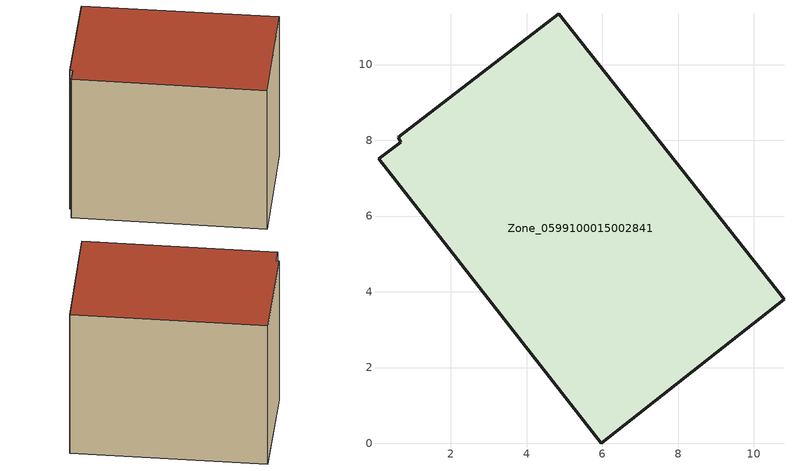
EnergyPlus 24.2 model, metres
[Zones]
Zone_0599100015002841
 floor ground (C_G): 0.67,7.95 0.61,8.09 4.84,11.34 10.79,3.8 5.97,0 0.09,7.51 z0.72
 wall outside (C_F): 5.97,0 10.79,3.8 4.84,11.34 0.61,8.09 0.67,7.95 0.09,7.51 5.97,0 z0.72:8.97
 roof outside (C_R): 0.67,7.95 0.09,7.51 5.97,0 10.79,3.8 4.84,11.34 0.61,8.09 z8.97
[BUILDING]
Pand.0599100015002841: North Axis=0; Terrain=City; Loads Convergence Tolerance Value=0.04; Temperature Convergence Tolerance Value=0.4; Solar Distribution=FullExterior; Maximum Number of Warmup Days=25; Minimum Number of Warmup Days=1
[Site:Location]
Rotterdam.The.Hague.AP_ZH_NLD Design_Conditions: Latitude=51.96; Longitude=4.45; Time Zone=1; Elevation=-4.5
[SITE:GROUNDTEMPERATURE:BUILDINGSURFACE]
18, 18, 18, 18, 18, 18, 18, 18, 18, 18, 18, 18
[MATERIAL] Thermal Absorptance=0.9; Solar Absorptance=0.7; Visible Absorptance=0.7
Name | Roughness | Thickness | Conductivity | Density | Specific Heat
G.TC.1975-1991 | MediumSmooth | 0.15 | 0.288461 | 540 | 1210
F.TC.1975-1991 | Rough | 0.3 | 0.230769 | 1920 | 840
R.TC.1975-1991 | MediumRough | 0.2 | 0.153846 | 1500 | 1000
[CONSTRUCTION]
C_G: G.TC.1975-1991
C_F: F.TC.1975-1991
C_R: R.TC.1975-1991
[ZONE]
Zone_0599100015002841: Type=1; Multiplier=1; Ceiling Height=Autocalculate; Volume=Autocalculate; Floor Area=autocalculate; Part of Total Floor Area=Yes
[ZONEINFILTRATION:DESIGNFLOWRATE]
Infil_Zone_0599100015002841: Zone or ZoneList or Space or SpaceList=Zone_0599100015002841; Schedule=AlwaysOn; Design Flow Rate Calculation Method=Flow/Area; Flow Rate per Floor Area=0.003; Constant Term Coefficient=1; Temperature Term Coefficient=0; Velocity Term Coefficient=0; Velocity Squared Term Coefficient=0
[HVACTEMPLATE:ZONE:IDEALLOADSAIRSYSTEM]
Zone_0599100015002841: Maximum Heating Supply Air Temperature=50; Minimum Cooling Supply Air Temperature=13; Maximum Heating Supply Air Humidity Ratio=0.0156; Minimum Cooling Supply Air Humidity Ratio=0.0077; Heating Limit=NoLimit; Cooling Limit=NoLimit; Dehumidification Control Type=ConstantSensibleHeatRatio; Cooling Sensible Heat Ratio=0.7; Dehumidification Setpoint=60; Humidification Control Type=None; Humidification Setpoint=30; Outdoor Air Method=None; Outdoor Air Flow Rate per Person=0.00944; Outdoor Air Flow Rate per Zone Floor Area=0; Outdoor Air Flow Rate per Zone=0; Demand Controlled Ventilation Type=None; Outdoor Air Economizer Type=NoEconomizer; Heat Recovery Type=None; Sensible Heat Recovery Effectiveness=0.7; Latent Heat Recovery Effectiveness=0.65
[ZONECONTROL:THERMOSTAT]
ThermostatControl_Zone_0599100015002841: Zone or ZoneList=Zone_0599100015002841; Control Type Schedule=DualSetpointControlType; Control 1=Thermostat_Zone_0599100015002841; Temperature Difference Between Cutout And Setpoint=0
[THERMOSTATSETPOINT:DUALSETPOINT]
Thermostat_Zone_0599100015002841: Heating Setpoint Temperature Schedule=HeatingSetpoint_Zone_0599100015002841; Cooling Setpoint Temperature Schedule=CoolingSetpoint_Zone_0599100015002841
[SCHEDULE:COMPACT]
HeatingSetpoint_Zone_0599100015002841: Through: 12/31, For: AllDays, Until: 24:00, 21
CoolingSetpoint_Zone_0599100015002841: Through: 12/31, For: AllDays, Until: 24:00, 24
DualSetpointControlType: Through: 12/31, For: AllDays, Until: 24:00, 4
AlwaysOn: Through: 12/31, For: AllDays, Until: 24:00, 1
